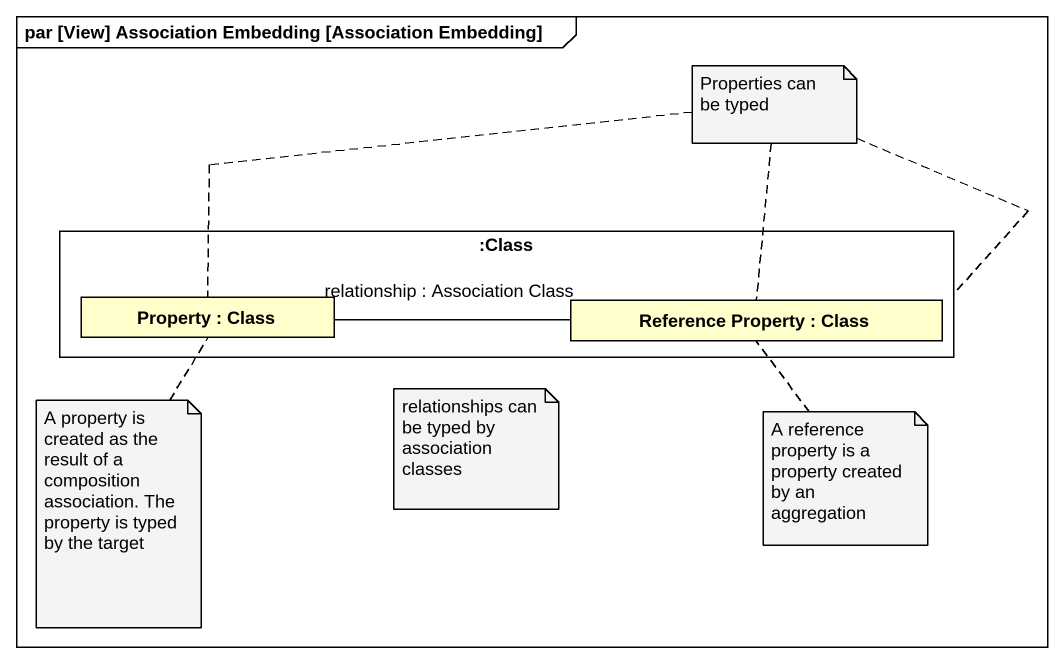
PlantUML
@startuml
mainframe par [View] Association Embedding [Association Embedding]
rectangle ":Class" as Class_ {
  rectangle "Property : Class" as Property
  rectangle "Reference Property : Class" as Reference_Property
}
Property -right- Reference_Property : relationship : Association Class
note as N1
  Properties can be typed
end note
N1 .. Property
N1 .. Reference_Property
N1 .. Class_
note bottom of Property : A property is created as the result of a composition association. The property is typed by the target
note as N3
  relationships can be typed by association classes
end note
note bottom of Reference_Property : A reference property is a property created by an aggregation
@enduml
